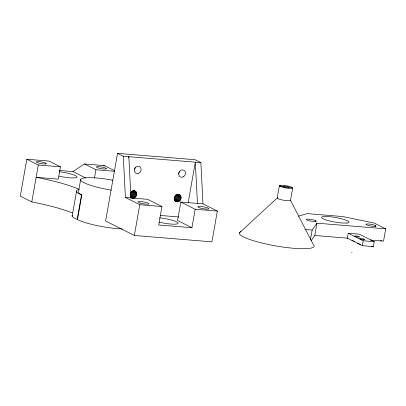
<?xml version="1.0" encoding="UTF-8"?>
<svg xmlns="http://www.w3.org/2000/svg" width="406" height="406" viewBox="0 0 406 406"><rect width="100%" height="100%" fill="white"/><g stroke="black" fill="none" stroke-linecap="round" stroke-linejoin="round"><path stroke-width="0.61" d="M130.549 196.874C134.493 201.797 140.161 192.023 134.061 190.602M179.437 194.768C175.402 192.86 172.134 199.985 176.316 201.691C180.822 203.173 183.207 195.311 178.391 194.241M79.302 189.445A59.504 9.922 10 0 0 36.134 177.315L58.302 179.132L60.469 166.83L48.974 161.055L26.806 159.233L20.3 196.144L31.795 201.919A59.504 9.922 10 0 1 72.512 213.003M31.795 201.919L38.306 165.009L26.806 159.233M72.141 216.19L76.48 191.581M80.657 179.569L78.485 191.871A30.095 5.019 10 0 0 81.784 195.012L77.444 219.621L81.875 221.468A30.095 5.019 10 0 0 122.16 228.928M78.668 189.582A30.409 5.07 10 0 0 78.109 193.175L81.53 194.916L77.191 219.524L77.444 219.621M94.522 177.742L95.933 169.744L84.433 163.968L72.953 171.591L59.266 170.469M202.98 203.863L200.863 162.618L195.119 159.731L117.542 153.356L105.611 221.031L134.35 235.475L211.927 241.844L217.347 211.084L202.98 203.863L180.817 202.046L177.559 220.499L191.931 227.72L195.184 209.263L180.817 202.046M128.611 157.944L128.834 156.701L130.945 197.945M134.35 235.475L139.776 204.71L125.403 197.494L123.292 156.249L117.542 153.356M125.403 197.494L147.571 199.31L161.938 206.532L158.685 224.99L191.931 227.72M188.196 202.604L195.327 162.167L197.438 203.411M292.68 188.039A6.74 1.122 10 0 1 282.474 187.202A6.74 1.122 10 0 1 282.992 185.319A6.74 1.122 10 0 1 292.68 188.039L290.508 200.346A6.74 1.122 10 0 1 282.713 200.082A6.74 1.122 10 0 1 277.552 197.727M310.417 239.921L312.153 230.08L316.974 223.183L385.7 228.832L383.533 241.134L370.353 240.053M315.518 221.93L315.736 220.702L315.01 220.397A5.07 0.848 10 0 0 308.464 219.154A5.07 0.848 10 0 0 306.89 219.981L307.636 220.291A5.07 0.848 10 0 0 314.183 221.539A5.07 0.848 10 0 0 315.756 220.707M311.361 240.413L314.807 235.49L316.974 223.183M348.241 233.252L347.374 238.175L362.319 245.681L373.403 246.594L374.271 241.671L359.285 234.14L348.241 233.252L363.187 240.763L374.271 241.671M362.319 245.681L363.187 240.763M375.164 226.751L375.383 225.518M180.391 200.102L174.641 197.214L175.235 195.9L180.98 198.788M130.559 192.901C131.387 191.327 133.422 190.297 135.107 191.124M239.322 232.953L277.247 197.971L279.414 185.669L283.474 186.643M298.405 216.175L307.266 213.642L342.73 216.555L374.205 223.056L385.7 228.832M103.149 165.841L104.383 165.607L114.786 170.835M288.874 187.232L291.939 187.339M123.292 156.249L200.863 162.618M84.433 163.968L104.383 165.607M38.306 165.009L60.469 166.83M95.933 169.744L114.634 171.281M139.776 204.71L161.938 206.532M195.184 209.263L217.347 211.084M160.471 215.469L178.66 216.966M305.028 229.491L312.153 230.08M314.807 235.49L347.84 238.2M380.483 240.509L381.701 240.758M371.591 246.214L373.403 246.594M352.007 240.499L353.129 240.824M357.498 243.26L358.914 243.707M352.043 252.644L351.606 252.461M77.673 219.717L73.77 217.783A30.409 5.07 10 0 1 72.187 215.297M81.53 194.916L81.784 195.012M178.391 194.317L179.959 195.108M177.787 194.241L180.401 195.555M177.092 194.261L180.751 196.098M176.808 194.616L180.985 196.717M175.879 194.763L181.106 197.387M175.356 195.2L181.106 198.087M174.991 196.58L180.741 199.468M174.194 197.773L179.944 200.66M174.194 198.509L179.416 201.132M174.128 199.138L178.833 201.498M174.55 199.904L178.204 201.741M174.95 200.544L177.564 201.858M174.834 200.792L176.925 201.843M174.717 200.884L176.316 201.691M134.066 190.678L135.629 191.465M133.462 190.602L136.076 191.916M132.762 190.617L136.421 192.459M132.478 190.977L136.66 193.078M131.554 191.119L136.781 193.748M131.549 191.82L136.776 194.444M136.655 195.149L130.905 192.261L130.666 192.936L136.411 195.824M130.316 193.571L136.061 196.458M130.392 194.393L135.619 197.022M130.387 195.129L135.091 197.494M130.326 195.758L134.503 197.859M130.742 196.524L133.879 198.103M130.62 196.905L133.234 198.219M130.509 197.149L132.6 198.199M130.387 197.245L131.991 198.047M72.953 171.591L85.549 177.919M290.361 200.021L313.315 244.534A38.012 6.339 10 0 1 275.05 245.787A38.012 6.339 10 0 1 241.037 231.593M360.599 244.31A2.532 0.421 10 0 1 360.01 244.163M359.513 244.006A2.532 0.421 10 0 1 359.137 243.849M354.834 241.565A2.532 0.421 10 0 1 354.337 241.408M353.743 241.108A2.532 0.421 10 0 1 353.687 240.986M59.205 171.713A13.936 2.324 10 0 1 74.222 175.103A13.936 2.324 10 0 1 74.882 177.919L69.634 177.843L62.691 176.92A13.936 2.324 10 0 1 59.164 176.204M111.32 190.14A30.095 5.019 10 0 1 80.637 179.665A30.095 5.019 10 0 1 112.797 180.228M159.71 217.849A13.936 2.324 10 0 1 178.117 223.275A13.936 2.324 10 0 1 159.116 222.143M179.432 171.723A3.791 3.268 -63.3 0 1 178.351 173.352M135.305 167.302A3.791 3.268 -63.3 0 1 134.538 169.104M346.876 223.061L341.629 222.985L334.686 222.062A13.936 2.324 10 0 1 321.902 217.002A13.936 2.324 10 0 1 340.578 218.535A13.936 2.324 10 0 1 346.876 223.061M206.715 209.11L205.441 209.014A5.704 0.949 10 0 1 197.697 206.75A5.704 0.949 10 0 1 205.923 207.349A5.704 0.949 10 0 1 206.715 209.11M45.858 163.217L45.167 162.907A5.07 0.848 10 0 0 38.671 161.613A5.07 0.848 10 0 0 36.758 162.37L37.448 162.674A5.07 0.848 10 0 0 43.944 163.973A5.07 0.848 10 0 0 45.858 163.217M375.783 225.751L375.276 225.457A5.07 0.848 10 0 0 369.024 224.036A5.07 0.848 10 0 0 366.161 224.564L366.669 224.853A5.07 0.848 10 0 0 372.921 226.279A5.07 0.848 10 0 0 375.783 225.751M106.255 168.47L105.814 168.18A5.07 0.848 10 0 0 99.678 166.719A5.07 0.848 10 0 0 96.501 167.165L96.948 167.455A5.07 0.848 10 0 0 103.078 168.916A5.07 0.848 10 0 0 106.255 168.47M284.489 187.004A2.938 0.492 10 0 0 288.94 187.369A2.938 0.492 10 0 0 284.713 186.181A2.938 0.492 10 0 0 284.489 187.004M355.702 236.642A2.532 0.421 10 0 0 359.543 236.957A2.532 0.421 10 0 0 355.9 235.937A2.532 0.421 10 0 0 355.702 236.642M360.878 239.241A2.532 0.421 10 0 0 364.715 239.56A2.532 0.421 10 0 0 361.071 238.535A2.532 0.421 10 0 0 360.878 239.241M140.44 203.137A5.704 0.949 10 0 0 149.078 203.848A5.704 0.949 10 0 0 140.882 201.543A5.704 0.949 10 0 0 140.44 203.137M138.832 173.24A3.791 3.268 -63.3 0 0 139.958 166.861A3.791 3.268 -63.3 0 0 134.422 169.642A3.791 3.268 -63.3 0 0 138.832 173.24M183.324 176.808A3.791 3.268 -63.3 0 0 184.177 170.413A3.791 3.268 -63.3 0 0 178.736 173.463A3.791 3.268 -63.3 0 0 183.324 176.808"/></g></svg>
